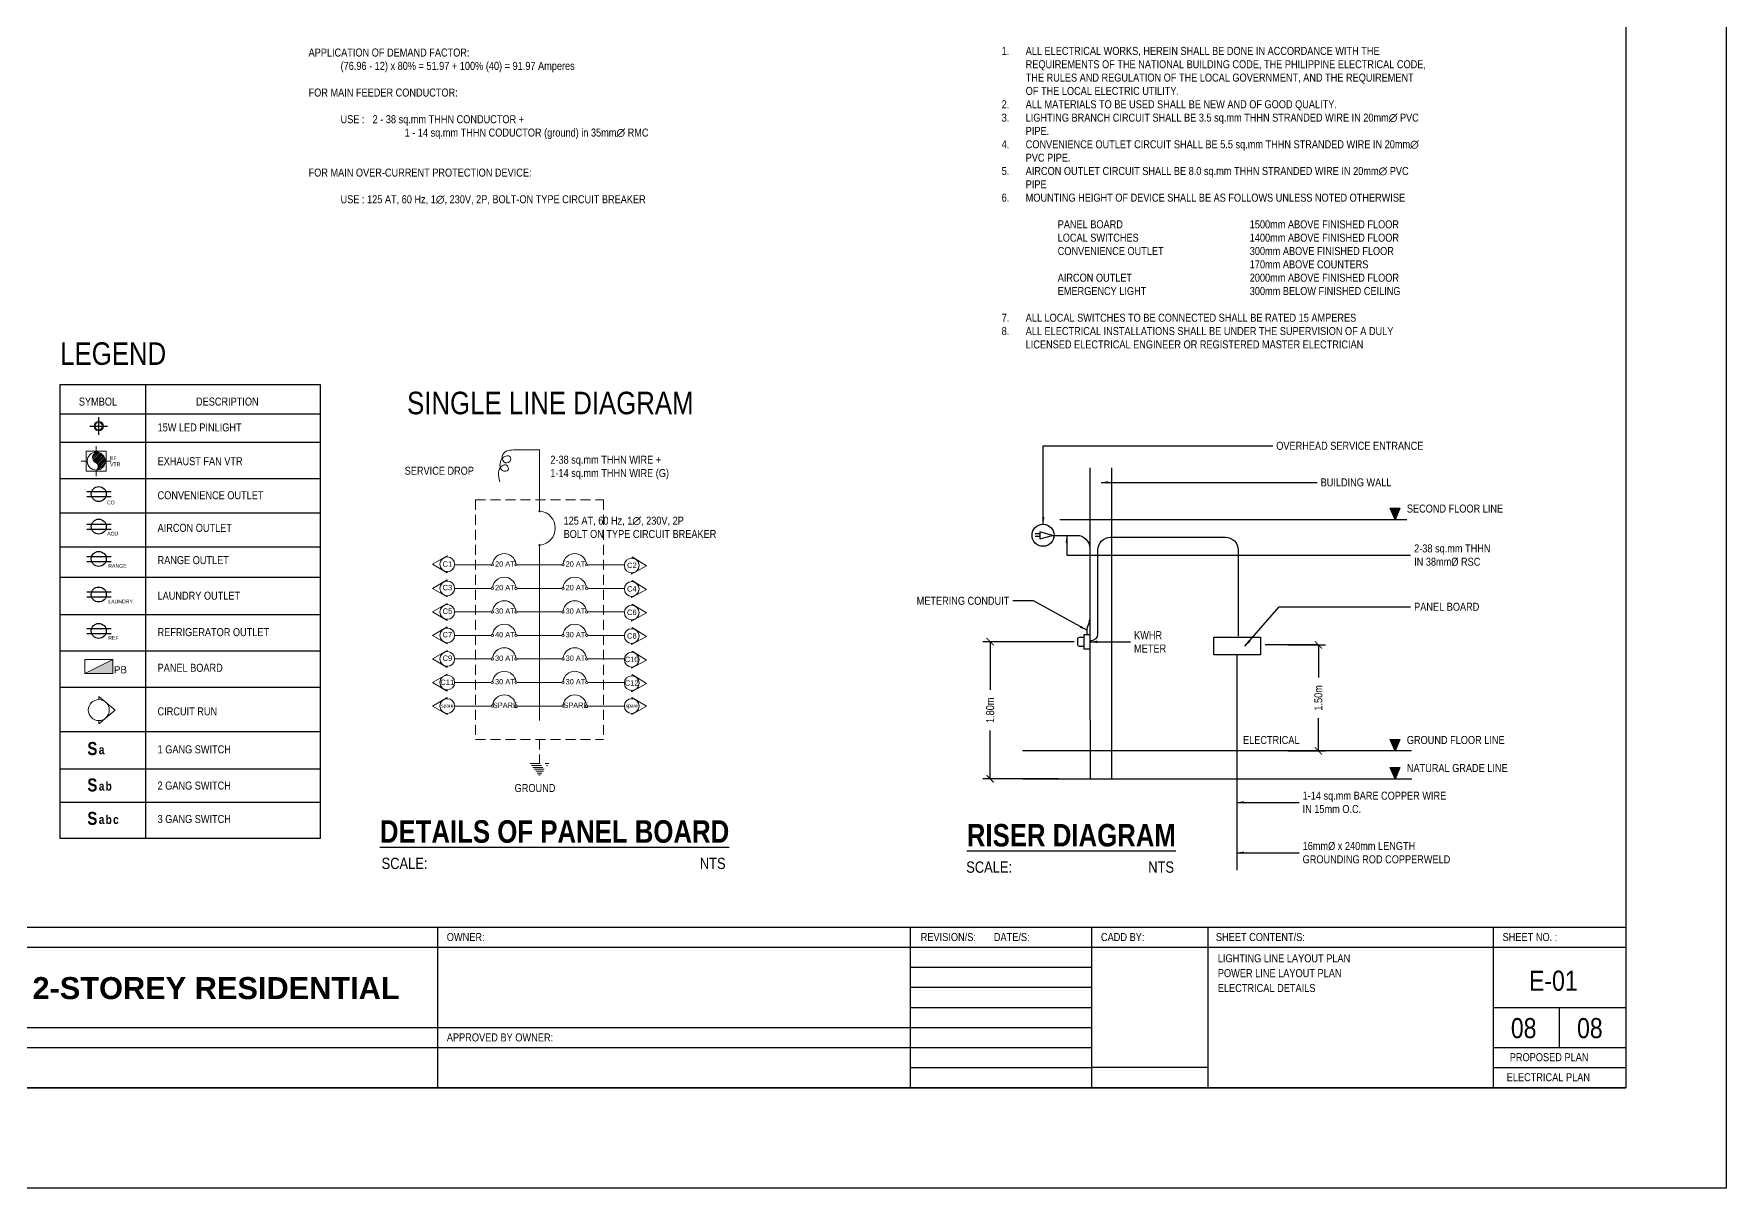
# Model space of a CAD drawing. Header units: inches. Extents: x 7263 to 7501, y 1317 to 1521.
# Drawn here: x 7296.9 to 7339.2, y 1317.12 to 1345.97 of the extents above; entities that cross this region are included whole.
import ezdxf

# ---------------------------------------------------------------- set-up
doc = ezdxf.new("R2010")
doc.units = ezdxf.units.IN
doc.header["$MEASUREMENT"] = 0
doc.linetypes.add('HIDDEN', pattern=[0.375, 0.25, -0.125])
for name, color, linetype, lineweight in [('.1', 74, 'Continuous', 9), ('.13', 251, 'Continuous', 13), ('.20', 250, 'Continuous', 15), ('.25', 250, 'Continuous', 25), ('0.25', 250, 'Continuous', 25), ('CIRCUIT RUN', 100, 'Continuous', 20), ('electrical', 118, 'Continuous', 13), ('line', 40, 'Continuous', 13), ('roof', 3, 'Continuous', 9)]:
    doc.layers.add(name, color=color, linetype=linetype, lineweight=lineweight)
for name, color, linetype in [('hatch', 14, 'Continuous'), ('Layer15', 7, 'Continuous'), ('Layer3', 3, 'Continuous'), ('Layer6', 6, 'Continuous'), ('PDF11_Geometry', 7, 'Continuous'), ('text', 7, 'Continuous')]:
    doc.layers.add(name, color=color, linetype=linetype)
doc.styles.add('AYING', font='GOTHIC.TTF')
doc.styles.get("Standard").update_dxf_attribs({"font": ''})
doc.styles.get('Standard').set_extended_font_data('Tw Cen MT Condensed')
doc.dimstyles.new('ISOMETRIC -30', dxfattribs={"dimtxt": 0.2, "dimasz": 0.18, "dimexe": 0.18, "dimexo": 0.0625, "dimgap": 0.09, "dimtad": 0, "dimzin": 0, "dimdsep": 46, "dimtxsty": 'Standard', "dimblk": 'ARCHTICK', "dimcen": 0.09, "dimclrd": 8, "dimclre": 8, "dimclrt": 2, "dimadec": 0, "dimazin": 0, "dimtfac": 1, "dimtofl": 0, "dimtmove": 0, "dimatfit": 3, "dimfxl": 1, "dimtolj": 1, "dimtzin": 0, "dimarcsym": 0})
doc.dimstyles.get("Standard").update_dxf_attribs({"dimtxt": 0.2, "dimasz": 0.18, "dimexe": 0.18, "dimexo": 0.0625, "dimgap": 0.09, "dimtad": 0, "dimzin": 0, "dimdsep": 46, "dimtxsty": 'Standard', "dimblk": 'ARCHTICK', "dimcen": 0.09, "dimclrd": 8, "dimclre": 8, "dimclrt": 2, "dimadec": 0, "dimazin": 0, "dimtfac": 1, "dimtofl": 0, "dimtmove": 0, "dimatfit": 3, "dimfxl": 1, "dimtolj": 1, "dimtzin": 0, "dimarcsym": 0})

# ---------------------------------------------------------------- blocks, each defined once
blk = doc.blocks.new('_ArchTick')
at = {"color": 0, "linetype": 'ByBlock', "const_width": 0.15}
blk.add_lwpolyline([(-0.5, -0.5), (0.5, 0.5)], dxfattribs=at)
blk = doc.blocks.new('*D135')
at = {"layer": 'Defpoints', "color": 0, "transparency": 16777216}
for p in [(7328.177, 1330.693), (7328.177, 1328.045), (7329.005, 1328.045)]:
    blk.add_point(p, dxfattribs=at)
at = {"layer": 'Layer6', "color": 8, "lineweight": -2, "transparency": 16777216}
for p, q in [((7328.24, 1330.693), (7329.185, 1330.693)), ((7329.005, 1330.693), (7329.005, 1329.878)), ((7329.005, 1328.045), (7329.005, 1328.86)), ((7328.24, 1328.045), (7329.185, 1328.045))]:
    blk.add_line(p, q, dxfattribs=at)
at = {"layer": 'Layer6', "color": 8, "lineweight": -2, "transparency": 16777216, "xscale": 0.18, "yscale": 0.18, "zscale": 0.18}
for p, rotation in [((7329.005, 1330.693), 90), ((7329.005, 1328.045), 270)]:
    blk.add_blockref('_ArchTick', p, dxfattribs=dict(at, rotation=rotation))
at = {"layer": 'Layer6', "color": 2, "transparency": 16777216, "insert": (7329.005, 1329.369), "char_height": 0.2, "attachment_point": 5, "rotation": 90}
blk.add_mtext('\\A1;1.50m', dxfattribs=at)
blk = doc.blocks.new('*D136')
at = {"layer": 'Defpoints', "color": 0, "transparency": 16777216}
for p in [(7322.575, 1330.774), (7320.801, 1327.345), (7322.575, 1327.345)]:
    blk.add_point(p, dxfattribs=at)
at = {"layer": 'Layer6', "color": 8, "lineweight": -2, "transparency": 16777216}
for p, q in [((7322.512, 1330.774), (7320.621, 1330.774)), ((7320.801, 1330.774), (7320.801, 1329.568)), ((7320.801, 1327.345), (7320.801, 1328.55)), ((7322.512, 1327.345), (7320.621, 1327.345))]:
    blk.add_line(p, q, dxfattribs=at)
at = {"layer": 'Layer6', "color": 8, "lineweight": -2, "transparency": 16777216, "xscale": 0.18, "yscale": 0.18, "zscale": 0.18}
for p, rotation in [((7320.801, 1330.774), 90), ((7320.801, 1327.345), 270)]:
    blk.add_blockref('_ArchTick', p, dxfattribs=dict(at, rotation=rotation))
at = {"layer": 'Layer6', "color": 2, "transparency": 16777216, "insert": (7320.801, 1329.059), "char_height": 0.2, "attachment_point": 5, "rotation": 90}
blk.add_mtext('\\A1;1.80m', dxfattribs=at)

msp = doc.modelspace()

# ---------------------------------------------------------------- hatches: boundary and pattern name
at = {"layer": '.1'}
h = msp.add_hatch(dxfattribs=at)
h.set_pattern_fill('ANSI31', color=2, scale=0.25)
h.set_pattern_definition([(45, (-10942.884763, -2068.565908), (-0.02209708691, 0.02209708691), [])])
h.paths.add_polyline_path([(7298.459, 1335.512, 0.626564), (7298.441, 1335.25, -0.606657), (7298.459, 1335.062, 0.414214), (7298.684, 1335.287, 0.414214)])
at = {"layer": '.13'}
h = msp.add_hatch(dxfattribs=at)
h.set_pattern_fill('ANSI31', color=0, scale=0.201353, style=0)
h.set_pattern_definition([(45, (7175.544107, 2380.427893), (-0.017797266, 0.017797266), [])])
h.paths.add_polyline_path([(7331.044, 1334.111), (7330.802, 1334.111), (7330.923, 1333.829)])
h = msp.add_hatch(dxfattribs=at)
h.set_pattern_fill('ANSI31', color=0, scale=0.201353, style=0)
h.set_pattern_definition([(45, (7175.544107, 2374.64373), (-0.017797266, 0.017797266), [])])
h.paths.add_polyline_path([(7331.044, 1328.326), (7330.802, 1328.326), (7330.923, 1328.045)])
h = msp.add_hatch(dxfattribs=at)
h.set_pattern_fill('ANSI31', color=0, scale=0.201353, style=0)
h.set_pattern_definition([(45, (7175.544107, 2373.944382), (-0.017797266, 0.017797266), [])])
h.paths.add_polyline_path([(7331.044, 1327.627), (7330.802, 1327.627), (7330.923, 1327.345)])
at = {"layer": 'electrical'}
h = msp.add_hatch(color=8, dxfattribs=at)
h.set_gradient(color1=(122, 133, 130), one_color=1, tint=1)
h.paths.add_polyline_path([(7298.171, 1329.976), (7298.873, 1329.976), (7298.873, 1330.327)])

# ---------------------------------------------------------------- linework, layer by layer
at = {"layer": '.1', "color": 2}
for p, q in [((7298.459, 1335.537), (7298.459, 1335.662)), ((7298.209, 1335.287), (7298.084, 1335.287)), ((7298.459, 1335.037), (7298.459, 1334.912)), ((7298.709, 1335.287), (7298.834, 1335.287))]:
    msp.add_line(p, q, dxfattribs=at)
msp.add_lwpolyline([(7298.209, 1335.537), (7298.709, 1335.537), (7298.709, 1335.037), (7298.209, 1335.037)], close=True, dxfattribs=at)
for centre, radius in [((7298.522, 1336.16), 0.119), ((7298.522, 1336.16), 0.0893), ((7298.459, 1335.287), 0.225)]:
    msp.add_circle(centre, radius, dxfattribs=at)
for centre, radius, start, end in [((7298.513, 1335.376), 0.146, 111.9143, 240.1933), ((7298.401, 1335.151), 0.107, 302.9808, 67.9543)]:
    msp.add_arc(centre, radius, start, end, dxfattribs=at)
at = {"layer": '.20', "color": 0}
for p, q in [((7330.802, 1334.111), (7331.044, 1334.111)), ((7330.802, 1328.326), (7331.044, 1328.326)), ((7330.802, 1327.627), (7331.044, 1327.627))]:
    msp.add_line(p, q, dxfattribs=at)
at = {"layer": '0.25', "color": 0}
for points in [[(7330.923, 1333.829), (7330.802, 1334.111), (7331.044, 1334.111), (7330.923, 1333.829)], [(7330.923, 1328.045), (7330.802, 1328.326), (7331.044, 1328.326), (7330.923, 1328.045)], [(7330.923, 1327.345), (7330.802, 1327.627), (7331.044, 1327.627), (7330.923, 1327.345)]]:
    msp.add_lwpolyline(points, dxfattribs=at)
at = {"layer": 'CIRCUIT RUN'}
for p, q in [((7307.232, 1332.922), (7306.863, 1332.709)), ((7307.232, 1332.893), (7307.232, 1332.922)), ((7311.849, 1332.891), (7311.848, 1332.862)), ((7311.849, 1332.891), (7312.211, 1332.667)), ((7307.232, 1332.496), (7306.863, 1332.709)), ((7307.232, 1332.496), (7307.232, 1332.525)), ((7311.836, 1332.465), (7312.211, 1332.667)), ((7311.837, 1332.494), (7311.836, 1332.465)), ((7307.232, 1332.319), (7306.864, 1332.106)), ((7307.232, 1331.894), (7306.864, 1332.106)), ((7307.232, 1332.291), (7307.232, 1332.319)), ((7311.836, 1331.877), (7312.211, 1332.079)), ((7311.849, 1332.302), (7311.848, 1332.274)), ((7311.849, 1332.302), (7312.211, 1332.079)), ((7307.232, 1331.731), (7306.864, 1331.518)), ((7307.232, 1331.894), (7307.232, 1331.922)), ((7307.232, 1331.702), (7307.232, 1331.731)), ((7311.837, 1331.906), (7311.836, 1331.877)), ((7311.849, 1331.714), (7311.848, 1331.686)), ((7311.849, 1331.714), (7312.211, 1331.491)), ((7307.232, 1331.305), (7306.864, 1331.518)), ((7307.232, 1331.143), (7306.864, 1330.93)), ((7307.232, 1331.305), (7307.232, 1331.334)), ((7307.232, 1331.114), (7307.232, 1331.143)), ((7311.836, 1331.289), (7312.211, 1331.491)), ((7311.837, 1331.317), (7311.836, 1331.289)), ((7311.849, 1331.126), (7311.848, 1331.098)), ((7311.849, 1331.126), (7312.211, 1330.902)), ((7307.232, 1330.717), (7306.864, 1330.93)), ((7307.232, 1330.717), (7307.232, 1330.746)), ((7311.836, 1330.701), (7312.211, 1330.902)), ((7311.837, 1330.729), (7311.836, 1330.701)), ((7307.232, 1330.555), (7306.864, 1330.342)), ((7307.232, 1330.129), (7306.864, 1330.342)), ((7307.232, 1330.526), (7307.232, 1330.555)), ((7311.836, 1330.113), (7312.211, 1330.314)), ((7311.849, 1330.538), (7311.848, 1330.509)), ((7311.849, 1330.538), (7312.211, 1330.314)), ((7307.232, 1329.966), (7306.864, 1329.754)), ((7307.232, 1330.129), (7307.232, 1330.158)), ((7307.232, 1329.938), (7307.232, 1329.966)), ((7311.837, 1330.141), (7311.836, 1330.113)), ((7311.849, 1329.95), (7311.848, 1329.921)), ((7311.849, 1329.95), (7312.211, 1329.726)), ((7307.232, 1329.541), (7306.864, 1329.754)), ((7307.232, 1329.541), (7307.232, 1329.569)), ((7311.836, 1329.524), (7312.211, 1329.726)), ((7311.837, 1329.553), (7311.836, 1329.524)), ((7307.232, 1329.378), (7306.864, 1329.165)), ((7307.232, 1328.953), (7306.864, 1329.165)), ((7307.232, 1329.35), (7307.232, 1329.378)), ((7311.842, 1329.35), (7311.842, 1329.378)), ((7311.842, 1329.378), (7312.211, 1329.165)), ((7311.842, 1328.953), (7312.211, 1329.165)), ((7307.232, 1328.953), (7307.232, 1328.981)), ((7311.842, 1328.953), (7311.842, 1328.981))]:
    msp.add_line(p, q, dxfattribs=at)
for centre in [(7307.232, 1332.709), (7311.842, 1332.678), (7307.232, 1332.106), (7311.842, 1332.09), (7307.232, 1331.518), (7311.842, 1331.502), (7307.232, 1330.93), (7311.842, 1330.913), (7307.232, 1330.342), (7311.842, 1330.325), (7307.232, 1329.754), (7311.842, 1329.737), (7307.232, 1329.165), (7311.842, 1329.165)]:
    msp.add_circle(centre, 0.184, dxfattribs=at)
at = {"layer": 'Defpoints'}
msp.add_lwpolyline([(7262.697, 1368.116), (7339.197, 1368.116), (7339.197, 1317.116), (7262.697, 1317.116)], close=True, dxfattribs=at)
at = {"layer": 'electrical', "color": 1}
msp.add_line((7298.873, 1330.327), (7298.171, 1329.976), dxfattribs=at)
msp.add_lwpolyline([(7298.171, 1329.976), (7298.873, 1329.976), (7298.873, 1330.327), (7298.171, 1330.327)], close=True, dxfattribs=at)
at = {"layer": 'electrical', "color": 2, "lineweight": 15}
msp.add_lwpolyline([(7298.522, 1328.802), (7298.522, 1328.723), (7298.935, 1329.064), (7298.522, 1329.405), (7298.522, 1329.327)], dxfattribs=at)
msp.add_lwpolyline([(7298.522, 1328.802), (7298.522, 1328.723), (7298.935, 1329.064), (7298.522, 1329.405), (7298.522, 1329.327)], dxfattribs=at)
at = {"layer": 'electrical', "color": 4, "lineweight": 15}
msp.add_circle((7298.522, 1329.064), 0.263, dxfattribs=at)
msp.add_circle((7298.522, 1329.064), 0.263, dxfattribs=at)
at = {"layer": 'hatch', "color": 1, "lineweight": -3}
for p, q in [((7298.222, 1334.527), (7298.834, 1334.527)), ((7298.222, 1334.402), (7298.834, 1334.402)), ((7298.222, 1333.711), (7298.834, 1333.711)), ((7298.222, 1333.586), (7298.834, 1333.586)), ((7298.222, 1332.906), (7298.834, 1332.906)), ((7298.222, 1332.781), (7298.834, 1332.781)), ((7298.222, 1332.016), (7298.834, 1332.016)), ((7298.222, 1331.891), (7298.834, 1331.891)), ((7298.222, 1331.105), (7298.834, 1331.105)), ((7298.222, 1330.98), (7298.834, 1330.98))]:
    msp.add_line(p, q, dxfattribs=at)
for centre in [(7298.522, 1334.464), (7298.522, 1333.649), (7298.522, 1332.843), (7298.522, 1331.953), (7298.522, 1331.043)]:
    msp.add_circle(centre, 0.187, dxfattribs=at)
at = {"layer": 'Layer15', "color": 0, "ltscale": 0.02}
for p, q in [((7298.522, 1335.942), (7298.522, 1336.383)), ((7298.301, 1336.16), (7298.742, 1336.16))]:
    msp.add_line(p, q, dxfattribs=at)
at = {"layer": 'Layer3'}
for p, q in [((7306.985, 1323.642), (7306.985, 1319.626)), ((7318.802, 1323.642), (7318.802, 1319.626)), ((7323.334, 1323.642), (7323.334, 1319.626)), ((7326.245, 1323.642), (7326.245, 1319.626)), ((7333.374, 1323.642), (7333.374, 1319.626)), ((7266.712, 1323.14), (7336.687, 1323.14)), ((7318.802, 1322.638), (7323.334, 1322.638)), ((7318.802, 1322.136), (7323.334, 1322.136)), ((7318.802, 1321.634), (7323.334, 1321.634)), ((7333.374, 1321.634), (7336.687, 1321.634)), ((7335.03, 1320.63), (7335.03, 1321.634)), ((7291.267, 1321.132), (7318.802, 1321.132)), ((7318.802, 1321.132), (7323.334, 1321.132)), ((7291.267, 1320.63), (7318.802, 1320.63)), ((7318.802, 1320.63), (7323.334, 1320.63)), ((7333.374, 1320.63), (7336.687, 1320.63)), ((7318.802, 1320.128), (7323.334, 1320.128)), ((7326.245, 1320.128), (7323.334, 1320.128)), ((7333.374, 1320.128), (7336.687, 1320.128))]:
    msp.add_line(p, q, dxfattribs=at)
at = {"layer": 'Layer6'}
for p, q in [((7336.687, 1365.606), (7336.687, 1319.626)), ((7266.712, 1323.642), (7336.687, 1323.642)), ((7266.712, 1319.626), (7336.687, 1319.626))]:
    msp.add_line(p, q, dxfattribs=at)
msp.add_lwpolyline([(7336.687, 1319.626), (7266.712, 1319.626), (7266.712, 1365.606), (7336.687, 1365.606)], close=True, dxfattribs=at)
at = {"layer": 'line'}
for p, q in [((7309.537, 1334.054), (7309.537, 1335.565)), ((7309.537, 1333.171), (7309.537, 1328.802)), ((7307.416, 1332.695), (7308.333, 1332.695)), ((7308.977, 1332.695), (7310.097, 1332.695)), ((7310.742, 1332.695), (7311.658, 1332.695)), ((7307.416, 1332.106), (7308.333, 1332.106)), ((7308.977, 1332.106), (7310.097, 1332.106)), ((7309.537, 1332.106), (7309.537, 1331.518)), ((7310.742, 1332.106), (7311.658, 1332.106)), ((7307.416, 1331.518), (7308.333, 1331.518)), ((7308.977, 1331.518), (7310.097, 1331.518)), ((7310.742, 1331.518), (7311.658, 1331.518)), ((7307.416, 1330.93), (7308.333, 1330.93)), ((7308.977, 1330.93), (7310.097, 1330.93)), ((7310.742, 1330.93), (7311.658, 1330.93)), ((7307.416, 1330.342), (7308.333, 1330.342)), ((7308.977, 1330.342), (7310.097, 1330.342)), ((7310.742, 1330.342), (7311.658, 1330.342)), ((7307.416, 1329.754), (7308.333, 1329.754)), ((7308.977, 1329.754), (7310.097, 1329.754)), ((7310.742, 1329.754), (7311.658, 1329.754)), ((7307.416, 1329.165), (7308.333, 1329.165)), ((7308.977, 1329.165), (7309.537, 1329.165)), ((7310.097, 1329.165), (7309.537, 1329.165)), ((7311.658, 1329.165), (7310.742, 1329.165))]:
    msp.add_line(p, q, dxfattribs=at)
for centre, radius in [((7309.537, 1334.038), 0.0163), ((7309.537, 1333.187), 0.0163), ((7308.361, 1332.695), 0.028), ((7308.949, 1332.695), 0.028), ((7310.125, 1332.695), 0.028), ((7310.714, 1332.695), 0.028), ((7308.361, 1332.106), 0.028), ((7308.949, 1332.106), 0.028), ((7310.125, 1332.106), 0.028), ((7310.714, 1332.106), 0.028), ((7308.361, 1331.518), 0.028), ((7308.949, 1331.518), 0.028), ((7310.125, 1331.518), 0.028), ((7310.714, 1331.518), 0.028), ((7308.361, 1330.93), 0.028), ((7308.949, 1330.93), 0.028), ((7310.125, 1330.93), 0.028), ((7310.714, 1330.93), 0.028), ((7308.361, 1330.342), 0.028), ((7308.949, 1330.342), 0.028), ((7310.125, 1330.342), 0.028), ((7310.714, 1330.342), 0.028), ((7308.361, 1329.754), 0.028), ((7308.949, 1329.754), 0.028), ((7310.125, 1329.754), 0.028), ((7310.714, 1329.754), 0.028), ((7308.361, 1329.165), 0.028), ((7308.949, 1329.165), 0.028), ((7310.125, 1329.165), 0.028), ((7310.714, 1329.165), 0.028)]:
    msp.add_circle(centre, radius, dxfattribs=at)
for centre, radius, start, end in [((7309.504, 1333.613), 0.427, 276.6509, 83.3491), ((7308.655, 1332.681), 0.294, 8.1777, 171.8223), ((7310.419, 1332.681), 0.294, 8.1777, 171.8223), ((7308.655, 1332.092), 0.294, 8.1777, 171.8223), ((7310.419, 1332.092), 0.294, 8.1777, 171.8223), ((7308.655, 1331.504), 0.294, 8.1777, 171.8223), ((7310.419, 1331.504), 0.294, 8.1777, 171.8223), ((7308.655, 1330.916), 0.294, 8.1777, 171.8223), ((7310.419, 1330.916), 0.294, 8.1777, 171.8223), ((7308.655, 1330.328), 0.294, 8.1777, 171.8223), ((7310.419, 1330.328), 0.294, 8.1777, 171.8223), ((7308.655, 1329.74), 0.294, 8.1777, 171.8223), ((7310.419, 1329.74), 0.294, 8.1777, 171.8223), ((7308.655, 1329.151), 0.294, 8.1777, 171.8223), ((7310.419, 1329.151), 0.294, 8.1777, 171.8223)]:
    msp.add_arc(centre, radius, start, end, dxfattribs=at)
msp.add_open_spline([(7309.537, 1335.565), (7309.32, 1335.565), (7309.103, 1335.565), (7308.885, 1335.565), (7308.822, 1335.563), (7308.707, 1335.558), (7308.571, 1335.419), (7308.646, 1335.197), (7308.844, 1335.281), (7308.799, 1335.441), (7308.65, 1335.409), (7308.558, 1335.302), (7308.535, 1335.159), (7308.598, 1335.024), (7308.793, 1335.028), (7308.731, 1335.22), (7308.472, 1335.136), (7308.512, 1334.929), (7308.542, 1334.769)], degree=3, knots=[0, 0, 0, 0, 1, 1, 1, 1.459167, 1.842345, 2.300464, 2.66369, 2.92075, 3.218332, 3.56115, 3.964496, 4.236726, 4.590183, 4.900506, 5.188545, 6.194997, 6.194997, 6.194997, 6.194997], dxfattribs=at)
at = {"layer": 'PDF11_Geometry'}
for points in [[(7323.297, 1328.818), (7323.297, 1335.123)], [(7323.831, 1335.123), (7323.831, 1328.818)], [(7322.545, 1333.829), (7331.216, 1333.829)], [(7322.044, 1333.466), (7321.924, 1333.466)], [(7322.044, 1333.405), (7321.924, 1333.405)], [(7323.274, 1331.255), (7323.228, 1331.127)], [(7322.897, 1330.774), (7321.375, 1330.774)], [(7323.146, 1330.942), (7323.146, 1330.597)], [(7323.297, 1330.942), (7323.146, 1330.942)], [(7323.215, 1331.051), (7323.215, 1330.942)], [(7323.297, 1330.597), (7323.297, 1330.942)], [(7326.394, 1330.449), (7326.394, 1330.886)], [(7326.394, 1330.886), (7327.56, 1330.886)], [(7327.56, 1330.886), (7327.56, 1330.449)], [(7323.146, 1330.597), (7323.297, 1330.597)], [(7327.56, 1330.449), (7326.394, 1330.449)], [(7326.969, 1330.433), (7326.969, 1327.649)], [(7328.991, 1330.693), (7327.675, 1330.693)], [(7323.297, 1328.818), (7323.297, 1328.045), (7323.297, 1327.341)], [(7323.831, 1328.818), (7323.831, 1328.045)], [(7323.831, 1328.045), (7321.606, 1328.045)], [(7331.331, 1328.045), (7323.831, 1328.045), (7323.831, 1327.349)], [(7321.606, 1327.345), (7323.297, 1327.345), (7331.342, 1327.345)], [(7326.969, 1327.649), (7326.969, 1326.145)], [(7326.969, 1326.566), (7326.969, 1325.062)]]:
    msp.add_lwpolyline(points, dxfattribs=at)
for points in [[(7322.361, 1333.431), (7322.044, 1333.519), (7322.044, 1333.344), (7322.361, 1333.431), (7322.461, 1333.431), (7322.969, 1333.431, -0.414215), (7323.288, 1333.113), (7323.288, 1331.332)], [(7323.303, 1330.804), (7323.334, 1330.804, 0.414168), (7323.494, 1330.963), (7323.494, 1333.065, -0.414215), (7323.812, 1333.384), (7326.681, 1333.384, -0.414215), (7326.999, 1333.065), (7326.999, 1331.657), (7326.999, 1330.908)], [(7323.146, 1330.654), (7323.036, 1330.654, -0.414206), (7322.99, 1330.7), (7322.99, 1330.841, -0.414206), (7323.036, 1330.887), (7323.146, 1330.887)]]:
    msp.add_lwpolyline(points, format="xyb", dxfattribs=at)
msp.add_circle((7322.125, 1333.434), 0.276, dxfattribs=at)
for points in [[(7323.228, 1331.127), (7323.221, 1331.108), (7323.214, 1331.072), (7323.215, 1331.051)], [(7323.274, 1331.255), (7323.282, 1331.275), (7323.289, 1331.311), (7323.288, 1331.332)]]:
    msp.add_open_spline(points, degree=3, dxfattribs=at)
at = {"layer": 'roof', "color": 51, "linetype": 'HIDDEN'}
for p, q in [((7307.939, 1334.319), (7307.939, 1328.329)), ((7307.939, 1334.319), (7311.136, 1334.319)), ((7311.136, 1334.319), (7311.136, 1328.329)), ((7307.939, 1328.329), (7311.136, 1328.329)), ((7309.537, 1328.329), (7309.537, 1327.726)), ((7309.302, 1327.726), (7309.772, 1327.726)), ((7309.337, 1327.679), (7309.738, 1327.679)), ((7309.372, 1327.632), (7309.703, 1327.632)), ((7309.407, 1327.585), (7309.668, 1327.585)), ((7309.442, 1327.538), (7309.633, 1327.538)), ((7309.477, 1327.491), (7309.598, 1327.491)), ((7309.512, 1327.444), (7309.563, 1327.444))]:
    msp.add_line(p, q, dxfattribs=at)
at = {"layer": 'text'}
for p, q in [((7297.554, 1337.204), (7304.057, 1337.204)), ((7297.554, 1325.856), (7297.554, 1337.204)), ((7299.69, 1337.204), (7299.69, 1325.856)), ((7304.057, 1337.204), (7304.057, 1325.856)), ((7304.057, 1336.458), (7297.554, 1336.458)), ((7304.057, 1335.751), (7297.554, 1335.751)), ((7304.057, 1334.84), (7297.554, 1334.84)), ((7304.057, 1333.99), (7297.554, 1333.99)), ((7304.057, 1333.139), (7297.554, 1333.139)), ((7304.057, 1332.382), (7297.554, 1332.382)), ((7304.057, 1331.447), (7297.554, 1331.447)), ((7304.057, 1330.536), (7297.554, 1330.536)), ((7304.057, 1329.625), (7297.554, 1329.625)), ((7304.057, 1328.521), (7297.554, 1328.521)), ((7304.057, 1327.586), (7297.554, 1327.586)), ((7304.057, 1326.757), (7297.554, 1326.757)), ((7304.057, 1325.856), (7297.554, 1325.856))]:
    msp.add_line(p, q, dxfattribs=at)

# ---------------------------------------------------------------- texts
at = {"layer": '.25', "color": 2, "insert": (7331.398, 1331.646), "char_height": 0.2, "attachment_point": 4}
msp.add_mtext('PANEL BOARD', dxfattribs=at)
at = {"layer": 'Layer3', "attachment_point": 1}
for s, width, insert, char_height in [('{\\fArial Narrow|b0|i0|c0|p34;LEGEND}', 7.74153, (7297.557, 1338.255), 0.5625), ('\\pi0.32886;{\\fArial Narrow|b0|i0|c0|p34;SINGLE LINE DIAGRAM}', 7.74153, (7305.898, 1337.021), 0.5625), ('EF\\PVTR', 0.88499, (7298.803, 1335.41), 0.0938), ('\\pi0.35991;CO', 0.88499, (7298.366, 1334.298), 0.09375), ('\\pi0.31526;ACU', 0.88499, (7298.416, 1333.52), 0.09375), ('RANGE', 0.88499, (7298.76, 1332.714), 0.0938), ('LAUNDRY', 0.88499, (7298.76, 1331.824), 0.0938), ('REF', 0.88499, (7298.76, 1330.914), 0.0938), ('\\pi4.24992;{\\fArial Narrow|b1|i0|c0|p34;\\LDETAILS OF PANEL BOARD\\P\\pi4.29347;\\fArial Narrow|b0|i0|c0|p34;\\H0.5x;\\lSCALE:                                                                            NTS}', 17.1549, (7301.297, 1326.311), 0.5625), ('\\pi6.01071;{\\fArial Narrow|b1|i0|c0|p34;\\LRISER DIAGRAM\\P\\pi5.99575;\\fArial Narrow|b0|i0|c0|p34;\\H0.5x;\\lSCALE:                                      NTS}', 17.1549, (7314.207, 1326.218), 0.5625)]:
    msp.add_mtext_dynamic_manual_height_columns(s, width=width, gutter_width=1, heights=[0], dxfattribs=dict(at, insert=insert, char_height=char_height))
at = {"layer": 'Layer6', "color": 2, "char_height": 0.2, "attachment_point": 4}
for s, insert, width in [('APPLICATION OF DEMAND FACTOR:\\P^I(76.96 - 12) x 80% = 51.97 + 100% (40) = 91.97 Amperes\\P\\PFOR MAIN FEEDER CONDUCTOR:\\P\\P^IUSE : ^I2 - 38 sq.mm THHN CONDUCTOR +\\P^I^I^I1 - 14 sq.mm THHN CODUCTOR (ground) in 35mm∅ RMC\\P\\P\\PFOR MAIN OVER-CURRENT PROTECTION DEVICE:\\P\\P^IUSE : 125 AT, 60 Hz, 1∅, 230V, 2P, BOLT-ON TYPE CIRCUIT BREAKER', (7303.765, 1343.646), 14.62649), ('\\pi-0.6,l0.8,t0.8;1.^IALL ELECTRICAL WORKS, HEREIN SHALL BE DONE IN ACCORDANCE WITH THE\\P ^IREQUIREMENTS OF THE NATIONAL BUILDING CODE, THE PHILIPPINE ELECTRICAL CODE,\\P ^ITHE RULES AND REGULATION OF THE LOCAL GOVERNMENT, AND THE REQUIREMENT\\P ^IOF THE LOCAL ELECTRIC UTILITY.\\P2.^IALL MATERIALS TO BE USED SHALL BE NEW AND OF GOOD QUALITY.\\P3.^ILIGHTING BRANCH CIRCUIT SHALL BE 3.5 sq.mm THHN STRANDED WIRE IN 20mm∅ PVC\\P ^IPIPE.\\P4.^ICONVENIENCE OUTLET CIRCUIT SHALL BE 5.5 sq.mm THHN STRANDED WIRE IN 20mm∅\\P ^IPVC PIPE.\\P5.^IAIRCON OUTLET CIRCUIT SHALL BE 8.0 sq.mm THHN STRANDED WIRE IN 20mm∅ PVC\\P ^IPIPE\\P6.^IMOUNTING HEIGHT OF DEVICE SHALL BE AS FOLLOWS UNLESS NOTED OTHERWISE\\P\\pt0.8,1.6; ^I^I\\P\\pt0.8,1.6,4,4.8,5.6,6.4; ^I^IPANEL BOARD^I^I^I^I1500mm ABOVE FINISHED FLOOR\\P\\pt0.8,1.6,4.8,5.6,6.4; ^I^ILOCAL SWITCHES^I^I^I1400mm ABOVE FINISHED FLOOR\\P\\pt0.8,1.6,5.6,6.4;^I^ICONVENIENCE OUTLET^I^I300mm ABOVE FINISHED FLOOR\\P\\pt0.8,1.6,2.4,3.2,4,4.8,5.6,6.4;^I^I^I^I^I^I^I^I170mm ABOVE COUNTERS\\P\\pt0.8,1.6,4,4.8,5.6,6.4; ^I^IAIRCON OUTLET^I^I^I^I2000mm ABOVE FINISHED FLOOR\\P\\pt0.8,1.6,4.8,5.6,6.4; ^I^IEMERGENCY LIGHT^I^I^I300mm BELOW FINISHED CEILING\\P\\pt0.8;\\P7.^IALL LOCAL SWITCHES TO BE CONNECTED SHALL BE RATED 15 AMPERES\\P8.^IALL ELECTRICAL INSTALLATIONS SHALL BE UNDER THE SUPERVISION OF A DULY\\P ^ILICENSED ELECTRICAL ENGINEER OR REGISTERED MASTER ELECTRICIAN', (7320.889, 1341.87), 14.62649), ('\\pi1.13216;SYMBOL', (7296.891, 1336.773), 3.39765), ('\\pi0.77978;DESCRIPTION', (7300.171, 1336.773), 3.39765), ('15W LED PINLIGHT', (7299.991, 1336.128), 3.39765), ('EXHAUST FAN VTR', (7299.991, 1335.283), 3.39765), ('2-38 sq.mm THHN WIRE +\\P1-14 sq.mm THHN WIRE (G)', (7309.808, 1335.125), 5.15205), ('\\pi0.6274;SERVICE DROP', (7305.54, 1335.045), 3.39765), ('CONVENIENCE OUTLET', (7299.991, 1334.432), 3.39765), ('AIRCON OUTLET', (7299.991, 1333.617), 3.39765), ('125 AT, 60 Hz, 1∅, 230V, 2P\\PBOLT ON TYPE CIRCUIT BREAKER', (7310.139, 1333.631), 7.16753), ('RANGE OUTLET', (7299.991, 1332.811), 3.39765), ('LAUNDRY OUTLET', (7299.991, 1331.922), 3.68644), ('REFRIGERATOR OUTLET', (7299.991, 1331.011), 3.68644), ('PANEL BOARD', (7299.991, 1330.12), 3.68644), ('CIRCUIT RUN', (7299.991, 1329.032), 3.68644), ('1 GANG SWITCH', (7299.991, 1328.081), 3.68644), ('2 GANG SWITCH', (7299.991, 1327.176), 3.68644), ('\\pi1.11787;GROUND', (7307.798, 1327.115), 3.39765), ('3 GANG SWITCH', (7299.991, 1326.341), 3.68644)]:
    msp.add_mtext(s, dxfattribs=dict(at, insert=insert, width=width))
at = {"layer": 'Layer6', "color": 2, "char_height": 0.2}
for s, insert, attachment_point in [('OVERHEAD SERVICE ENTRANCE ', (7327.952, 1335.668), 4), ('BUILDING WALL', (7329.061, 1334.754), 4), ('SECOND FLOOR LINE', (7331.216, 1334.099), 4), ('2-38 sq.mm THHN\\PIN 38mm%%C RSC', (7331.398, 1332.935), 4), ('METERING CONDUIT', (7321.28, 1331.795), 6), ('KWHR\\PMETER', (7324.398, 1330.77), 4), ('ELECTRICAL', (7327.121, 1328.315), 4), ('GROUND FLOOR LINE', (7331.216, 1328.315), 4), ('NATURAL GRADE LINE', (7331.216, 1327.615), 4), ('1-14 sq.mm BARE COPPER WIRE\\PIN 15mm O.C.', (7328.611, 1326.757), 4), ('16mm%%C x 240mm LENGTH\\PGROUNDING ROD COPPERWELD', (7328.611, 1325.5), 4)]:
    msp.add_mtext(s, dxfattribs=dict(at, insert=insert, attachment_point=attachment_point))
at = {"layer": 'Layer6', "color": 2, "attachment_point": 1, "style": 'AYING'}
for s, width, insert, char_height in [('{\\C1;C1}', 0.2, (7307.115, 1332.782), 0.1362), ('{\\C1;20 AT}', 744.058, (7308.426, 1332.781), 0.13321), ('{\\C1;20 AT}', 1207.64474, (7310.19, 1332.781), 0.13321), ('{\\C1;C2}', 0.2, (7311.725, 1332.751), 0.1362)]:
    msp.add_mtext_dynamic_manual_height_columns(s, width=width, gutter_width=19003.052, heights=[0], dxfattribs=dict(at, insert=insert, char_height=char_height))
at = {"layer": 'text'}
for s, p in [('LIGHTING LINE LAYOUT PLAN', (7326.491, 1322.76)), ('POWER LINE LAYOUT PLAN', (7326.491, 1322.389)), ('ELECTRICAL DETAILS', (7326.491, 1322.018))]:
    msp.add_text(s, height=0.20079, dxfattribs=at).set_placement(p)
at = {"layer": 'text', "lineweight": 30}
for s, p in [('E-01', (7334.27, 1322.05)), ('08', (7333.816, 1320.865)), ('08', (7335.47, 1320.865))]:
    msp.add_text(s, height=0.502, dxfattribs=at).set_placement(p)
at = {"layer": 'text', "attachment_point": 1, "style": 'AYING'}
for s, width, insert, char_height in [('{\\C1;C3}', 0.2, (7307.115, 1332.194), 0.1362), ('{\\C1;20 AT}', 950.02185, (7308.426, 1332.193), 0.13321), ('{\\C1;20 AT}', 950.02185, (7310.19, 1332.193), 0.13321), ('{\\C1;C4}', 0.2, (7311.725, 1332.163), 0.1362), ('{\\C1;C5}', 0.2, (7307.115, 1331.606), 0.1362), ('{\\C1;30 AT}', 821.77691, (7308.426, 1331.605), 0.13321), ('{\\C1;30 AT}', 1039.17827, (7310.19, 1331.605), 0.13321), ('{\\C1;C6}', 0.2, (7311.725, 1331.575), 0.1362), ('{\\C1;C7}', 0.2, (7307.115, 1331.018), 0.1362), ('{\\C1;40 AT}', 992.20501, (7308.426, 1331.017), 0.13321), ('{\\C1;30 AT}', 1039.17827, (7310.19, 1331.017), 0.13321), ('{\\C1;C8}', 0.2, (7311.725, 1330.987), 0.1362), ('{\\C1;C9}', 0.2, (7307.115, 1330.429), 0.1362), ('{\\C1;30 AT}', 1039.17827, (7308.426, 1330.428), 0.13321), ('{\\C1;30 AT}', 1039.17827, (7310.19, 1330.428), 0.13321), ('{\\C1;C10}', 0.2, (7311.669, 1330.399), 0.1362), ('{\\C1;C11}', 0.2, (7307.059, 1329.827), 0.1362), ('{\\C1;30 AT}', 1039.17827, (7308.426, 1329.84), 0.13321), ('{\\C1;30 AT}', 1039.17827, (7310.19, 1329.84), 0.13321), ('{\\C1;C12}', 0.2, (7311.669, 1329.81), 0.1362), ('{\\C1;SPARE}', 1039.17827, (7308.372, 1329.252), 0.13321), ('{\\C1;SPARE}', 1039.17827, (7310.136, 1329.252), 0.13321)]:
    msp.add_mtext_dynamic_manual_height_columns(s, width=width, gutter_width=19003.052, heights=[0], dxfattribs=dict(at, insert=insert, char_height=char_height))
at = {"layer": 'text'}
for s, insert, char_height, width, attachment_point in [('{\\fArial|b0|i0|c0|p34;PB}', (7299.063, 1330.071), 0.17553, 0.32432, 5), ('\\pi0.41353;PROPOSED PLAN', (7333.374, 1320.49), 0.20079, 3.31299, 1), ('\\pi0.33704;ELECTRICAL PLAN', (7333.374, 1319.988), 0.20079, 3.31299, 1)]:
    msp.add_mtext(s, dxfattribs=dict(at, insert=insert, char_height=char_height, width=width, attachment_point=attachment_point))
at = {"layer": 'text', "char_height": 0.08887, "attachment_point": 3, "rotation": 0, "style": 'AYING'}
for insert in [(7307.386, 1329.219), (7311.997, 1329.219)]:
    msp.add_mtext_dynamic_manual_height_columns('{\\C1;spare}', width=0.2, gutter_width=19003.052, heights=[0], dxfattribs=dict(at, insert=insert))
at = {"layer": 'text', "color": 51, "lineweight": 13, "attachment_point": 4}
for s, insert, char_height, width in [('{\\fArial Narrow|b1|i0|c0|p34;S}', (7298.236, 1328.101), 0.32673, 0.98492), ('{\\fArial Narrow|b1|i0|c0|p34;\\T1.2;a}', (7298.522, 1328.072), 0.22226, 0.67), ('{\\fArial Narrow|b1|i0|c0|p34;S}', (7298.236, 1327.191), 0.32673, 0.98492), ('{\\fArial Narrow|b1|i0|c0|p34;S}', (7298.236, 1326.356), 0.32673, 0.98492)]:
    msp.add_mtext(s, dxfattribs=dict(at, insert=insert, char_height=char_height, width=width))
at = {"layer": 'text', "color": 51, "lineweight": 13, "char_height": 0.22226, "attachment_point": 4}
for s, insert in [('{\\fArial Narrow|b1|i0|c0|p34;\\T1.2;ab}', (7298.522, 1327.162)), ('{\\fArial Narrow|b1|i0|c0|p34;\\T1.2;abc}', (7298.522, 1326.328))]:
    msp.add_mtext(s, dxfattribs=dict(at, insert=insert))
at = {"layer": 'text', "attachment_point": 1}
for s, insert, char_height in [('OWNER:', (7307.22, 1323.493), 0.2008), ('REVISION/S:', (7319.065, 1323.493), 0.20079), ('DATE/S:', (7320.893, 1323.493), 0.2008), ('CADD BY:', (7323.57, 1323.493), 0.2008), ('SHEET CONTENT/S:', (7326.444, 1323.493), 0.20079), ('SHEET NO. :', (7333.609, 1323.493), 0.20079), ('APPROVED BY OWNER:', (7307.22, 1320.984), 0.20079)]:
    msp.add_mtext(s, dxfattribs=dict(at, insert=insert, char_height=char_height))
at = {"layer": 'text', "lineweight": 30, "insert": (7291.773, 1322.391), "char_height": 0.55, "width": 14.71324, "attachment_point": 1}
msp.add_mtext('\\pi0.5227;{\\fArial|b1|i0|c0|p34;PROPOSED 2-STOREY RESIDENTIAL}', dxfattribs=at)

# ---------------------------------------------------------------- dimensions: what is measured, and where the dimension line sits
at = {"layer": 'Layer6'}
for base, p1, p2, text, picture, middle in [((7320.801, 1327.345), (7322.575, 1330.774), (7322.575, 1327.345), '1.80m', '*D136', (7320.801, 1329.059)), ((7329.005, 1328.045), (7328.177, 1330.693), (7328.177, 1328.045), '1.50m', '*D135', (7329.005, 1329.369))]:
    dim = msp.add_linear_dim(base=base, p1=p1, p2=p2, angle=90, text=text, dimstyle='Standard', override={"dimpost": 'M'}, dxfattribs=at)
    dim.commit()
    dim.dimension.update_dxf_attribs({"geometry": picture, "text_midpoint": middle})

# ---------------------------------------------------------------- leaders
at = {"layer": '.25', "color": 9, "true_color": 0xc7c8ca, "annotation_type": 0, "has_hookline": 1, "hookline_direction": 0, "text_width": 2.095}
msp.add_leader([(7327.168, 1330.659), (7328.023, 1331.646), (7331.308, 1331.646)], dimstyle='ISOMETRIC -30', dxfattribs=at)
at = {"layer": 'Layer6', "annotation_type": 0, "has_hookline": 1}
for points, hookline_direction, text_width in [([(7322.128, 1333.713), (7322.128, 1335.668), (7327.862, 1335.668)], 0, 4.667), ([(7323.575, 1334.754), (7328.971, 1334.754)], 0, 2.229), ([(7322.715, 1333.431), (7322.715, 1332.935), (7331.308, 1332.935)], 0, 2.914), ([(7323.215, 1331.061), (7321.88, 1331.795), (7321.37, 1331.795)], 1, 2.867), ([(7323.297, 1330.77), (7324.308, 1330.77)], 0, 0.895), ([(7326.969, 1326.757), (7328.521, 1326.757)], 0, 5.086), ([(7326.969, 1325.5), (7328.521, 1325.5)], 0, 4.581)]:
    msp.add_leader(points, dimstyle='Standard', dxfattribs=dict(at, hookline_direction=hookline_direction, text_width=text_width))

doc.saveas('drawing.dxf')
